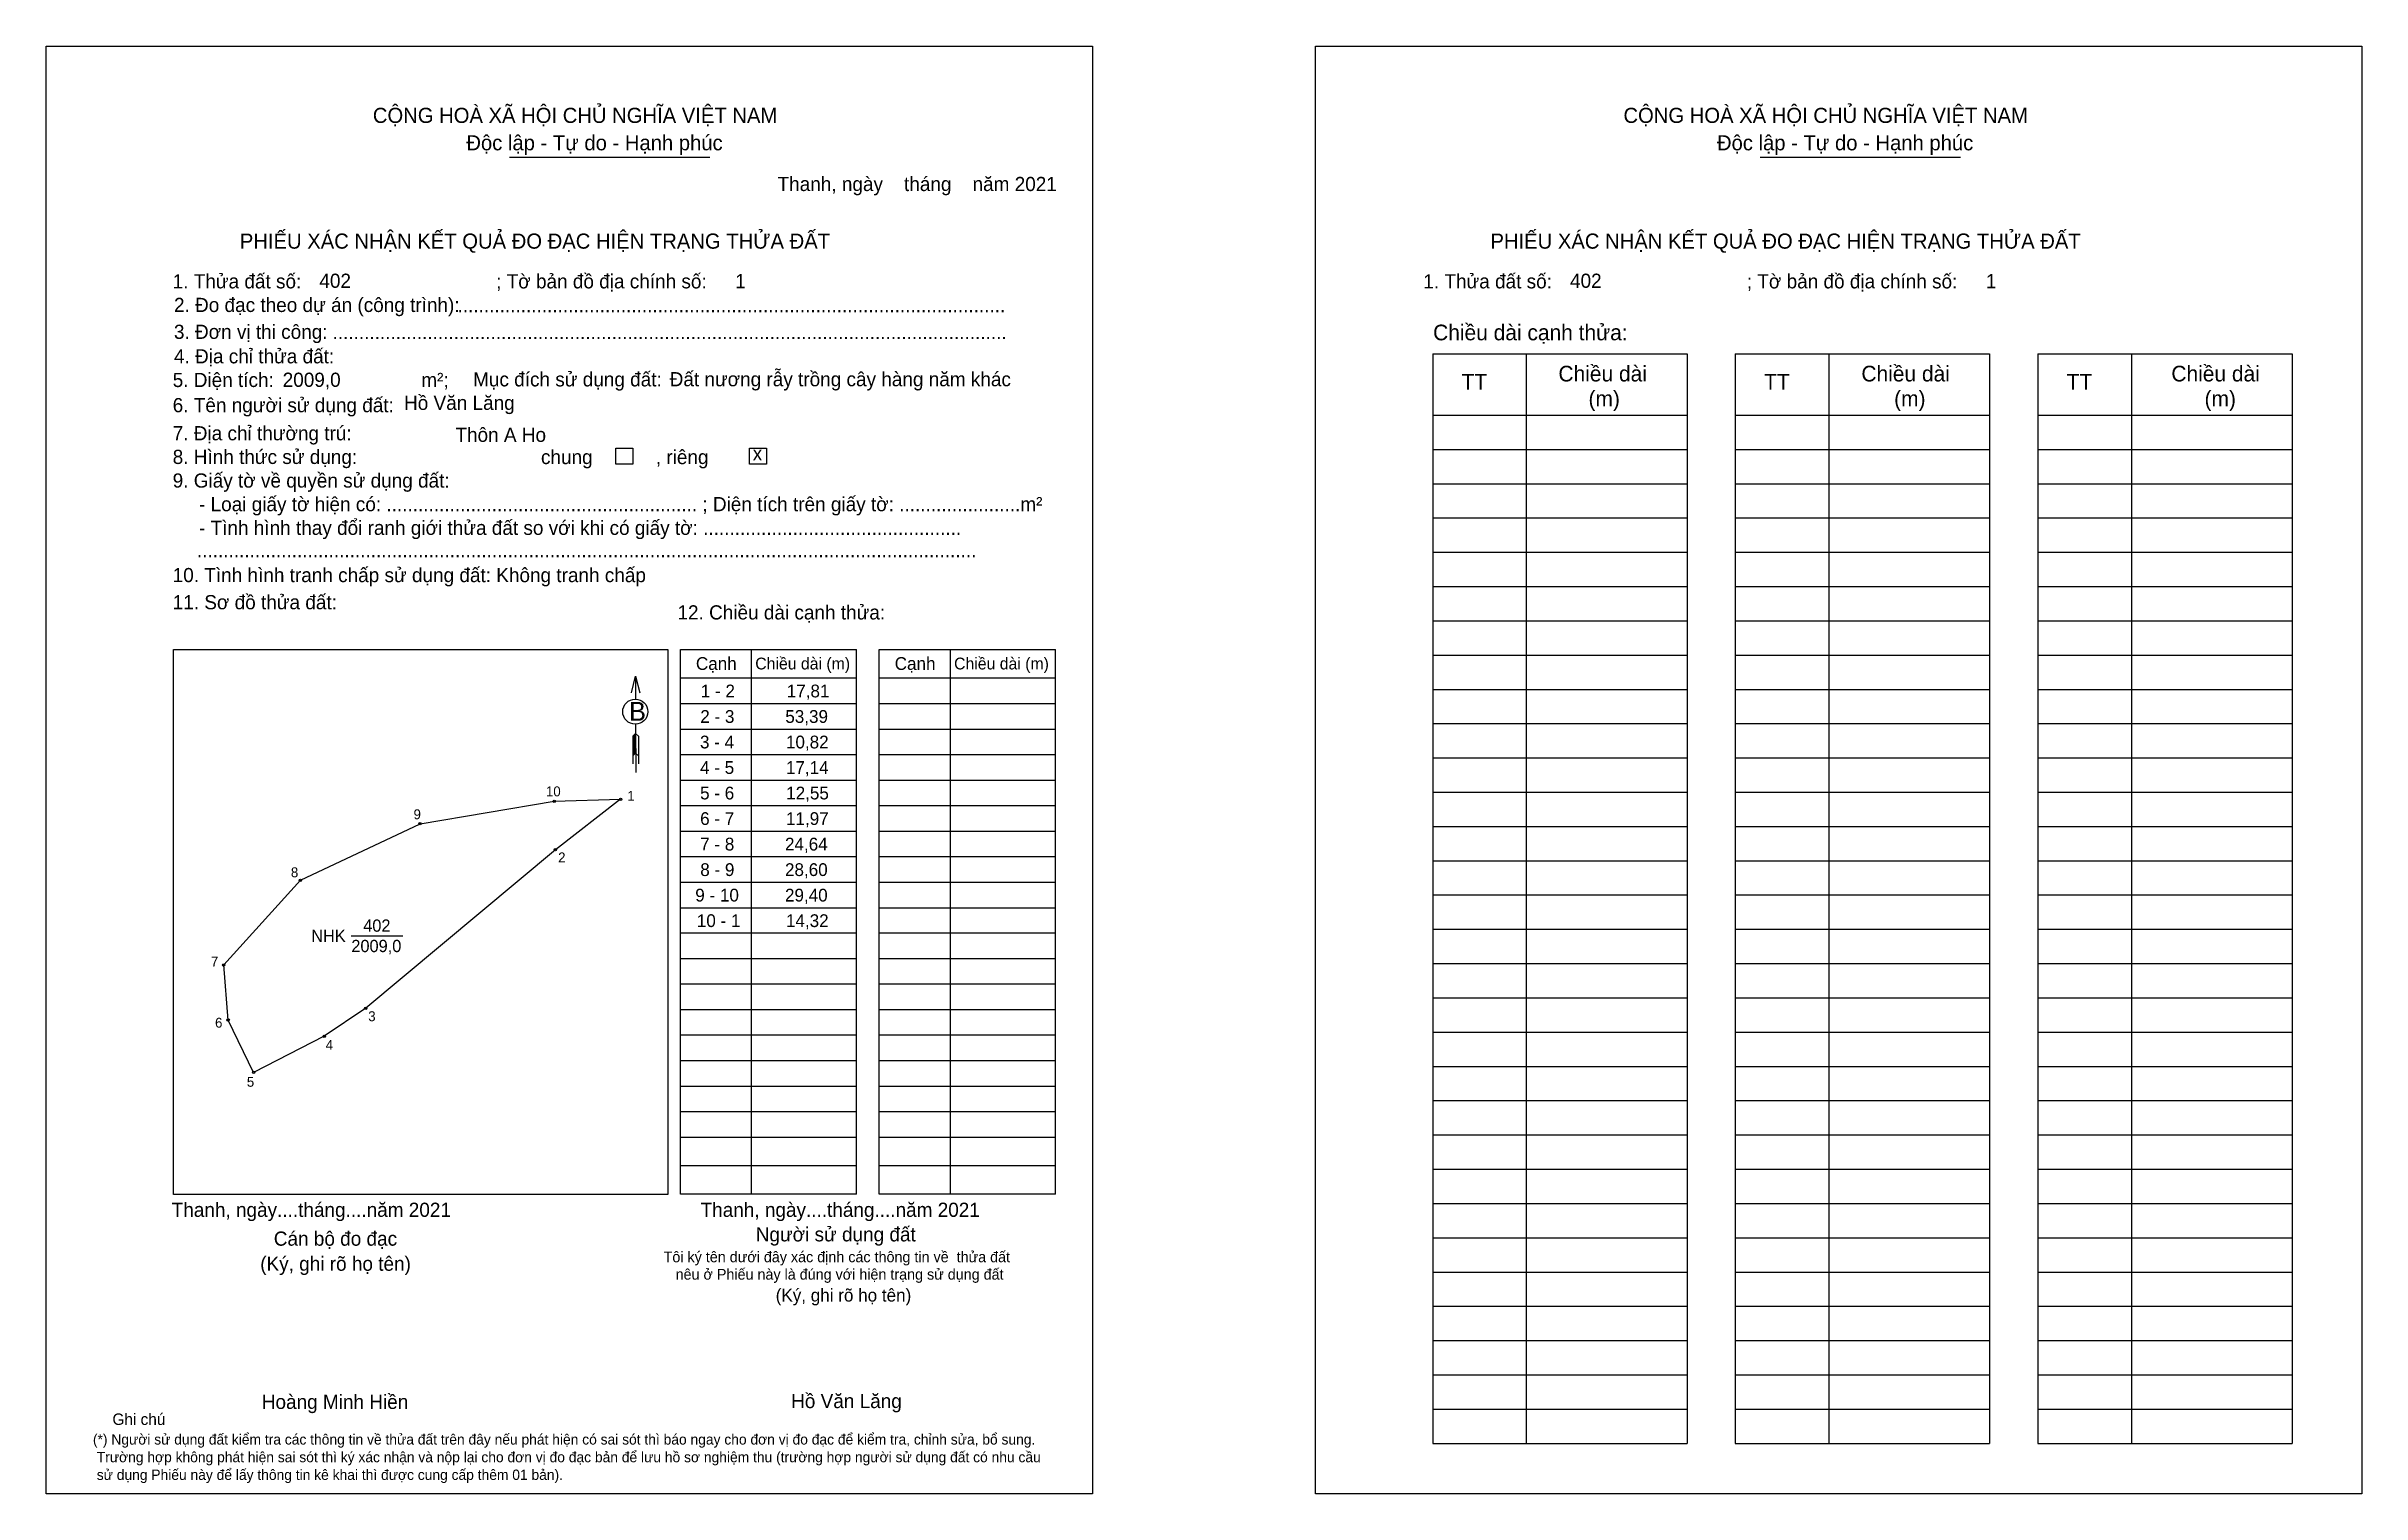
# Model space of a CAD drawing. Extents: x 545356 to 545856, y 1823800 to 1824113.
import ezdxf

# ---------------------------------------------------------------- set-up
doc = ezdxf.new("R2010")
doc.units = 0
for name, color, linetype in [('CanhThua', 7, 'Continuous'), ('kqddKhungInTrang1', 7, 'Continuous'), ('kqddKhungInTrang2', 7, 'Continuous'), ('kqddNoiDung', 7, 'Continuous'), ('kqddTemplate', 7, 'Continuous'), ('MocDinhThua', 7, 'Continuous'), ('NhanDiaChinhThua', 7, 'Continuous'), ('SoHieuDinhThua', 7, 'Continuous')]:
    doc.layers.add(name, color=color, linetype=linetype)

msp = doc.modelspace()

# ---------------------------------------------------------------- linework, layer by layer
at = {"layer": 'CanhThua'}
for p, q in [((545436.49, 1823944.65), (545465.48, 1823949.51)), ((545465.48, 1823949.51), (545479.8, 1823949.95)), ((545479.8, 1823949.95), (545465.73, 1823939.04)), ((545410.63, 1823932.44), (545436.49, 1823944.65)), ((545465.73, 1823939.04), (545424.76, 1823904.79)), ((545394.09, 1823914.17), (545410.63, 1823932.44)), ((545395.03, 1823902.24), (545394.09, 1823914.17)), ((545424.76, 1823904.79), (545415.79, 1823898.76)), ((545400.53, 1823890.96), (545395.03, 1823902.24)), ((545415.79, 1823898.76), (545400.53, 1823890.96))]:
    msp.add_line(p, q, dxfattribs=at)
at = {"layer": 'kqddKhungInTrang1'}
msp.add_lwpolyline([(545355.75, 1824112.54), (545581.73, 1824112.54), (545581.73, 1823799.97), (545355.75, 1823799.97)], close=True, dxfattribs=at)
at = {"layer": 'kqddKhungInTrang2'}
msp.add_lwpolyline([(545629.94, 1824112.54), (545855.93, 1824112.54), (545855.93, 1823799.97), (545629.94, 1823799.97)], close=True, dxfattribs=at)
at = {"layer": 'kqddTemplate'}
for p, q in [((545455.84, 1824088.62), (545499.12, 1824088.62)), ((545726.01, 1824088.62), (545769.29, 1824088.62)), ((545655.24, 1824046.13), (545710.19, 1824046.13)), ((545655.24, 1824046.13), (545655.24, 1823810.82)), ((545675.46, 1824046.13), (545675.46, 1823810.82)), ((545710.19, 1824046.13), (545710.19, 1823810.82)), ((545720.6, 1824046.13), (545720.6, 1823810.82)), ((545720.6, 1824046.13), (545775.55, 1824046.13)), ((545740.82, 1824046.13), (545740.82, 1823810.82)), ((545775.55, 1824046.13), (545775.55, 1823810.82)), ((545785.96, 1824046.13), (545785.96, 1823810.82)), ((545785.96, 1824046.13), (545840.91, 1824046.13)), ((545806.18, 1824046.13), (545806.18, 1823810.82)), ((545840.91, 1824046.13), (545840.91, 1823810.82)), ((545655.24, 1824032.89), (545710.19, 1824032.89)), ((545720.6, 1824032.89), (545775.55, 1824032.89)), ((545785.96, 1824032.89), (545840.91, 1824032.89)), ((545655.24, 1824025.49), (545710.19, 1824025.49)), ((545720.6, 1824025.49), (545775.55, 1824025.49)), ((545785.96, 1824025.48), (545840.91, 1824025.48)), ((545655.24, 1824018.08), (545710.19, 1824018.08)), ((545720.6, 1824018.08), (545775.55, 1824018.08)), ((545785.96, 1824018.08), (545840.91, 1824018.08)), ((545655.24, 1824010.68), (545710.19, 1824010.68)), ((545720.6, 1824010.68), (545775.55, 1824010.68)), ((545785.96, 1824010.68), (545840.91, 1824010.68)), ((545655.24, 1824003.28), (545710.19, 1824003.28)), ((545720.6, 1824003.28), (545775.55, 1824003.28)), ((545785.96, 1824003.28), (545840.91, 1824003.28)), ((545655.24, 1823995.88), (545710.19, 1823995.88)), ((545720.6, 1823995.88), (545775.55, 1823995.88)), ((545785.96, 1823995.88), (545840.91, 1823995.88)), ((545655.24, 1823988.48), (545710.19, 1823988.48)), ((545720.6, 1823988.47), (545775.55, 1823988.47)), ((545785.96, 1823988.47), (545840.91, 1823988.47)), ((545492.73, 1823982.28), (545530.8, 1823982.28)), ((545492.73, 1823864.66), (545492.73, 1823982.28)), ((545508.04, 1823982.28), (545508.04, 1823864.66)), ((545530.8, 1823864.66), (545530.8, 1823982.28)), ((545535.68, 1823982.28), (545573.75, 1823982.28)), ((545535.68, 1823864.66), (545535.68, 1823982.28)), ((545550.99, 1823982.28), (545550.99, 1823864.66)), ((545573.75, 1823864.66), (545573.75, 1823982.28)), ((545655.24, 1823981.07), (545710.19, 1823981.07)), ((545720.6, 1823981.07), (545775.55, 1823981.07)), ((545785.96, 1823981.07), (545840.91, 1823981.07)), ((545483.03, 1823976.5), (545483.04, 1823971.57)), ((545492.73, 1823976.13), (545530.8, 1823976.13)), ((545535.68, 1823976.13), (545573.75, 1823976.13)), ((545655.24, 1823973.67), (545710.19, 1823973.67)), ((545720.6, 1823973.67), (545775.55, 1823973.67)), ((545785.96, 1823973.67), (545840.91, 1823973.67)), ((545492.73, 1823970.61), (545530.8, 1823970.61)), ((545535.68, 1823970.61), (545573.75, 1823970.61)), ((545483.05, 1823964.15), (545482.42, 1823963.54)), ((545483.06, 1823963.87), (545482.42, 1823963.26)), ((545483.06, 1823963.58), (545482.42, 1823962.98)), ((545482.42, 1823963.54), (545482.42, 1823957.59)), ((545483.06, 1823963.3), (545482.42, 1823962.7)), ((545483.06, 1823963.02), (545482.42, 1823962.42)), ((545483.06, 1823962.74), (545482.42, 1823962.13)), ((545483.06, 1823962.46), (545482.42, 1823961.85)), ((545483.05, 1823966.14), (545483.07, 1823955.75)), ((545483.05, 1823964.15), (545483.7, 1823963.54)), ((545483.7, 1823963.54), (545483.7, 1823957.59)), ((545492.73, 1823965.1), (545530.8, 1823965.1)), ((545535.68, 1823965.1), (545573.75, 1823965.1)), ((545655.24, 1823966.27), (545710.19, 1823966.27)), ((545720.6, 1823966.27), (545775.55, 1823966.27)), ((545785.96, 1823966.27), (545840.91, 1823966.27)), ((545483.06, 1823962.18), (545482.42, 1823961.57)), ((545483.06, 1823961.9), (545482.42, 1823961.29)), ((545483.06, 1823961.61), (545482.42, 1823961.01)), ((545483.06, 1823961.33), (545482.42, 1823960.72)), ((545483.06, 1823961.05), (545482.42, 1823960.44)), ((545483.06, 1823960.77), (545482.42, 1823960.16)), ((545483.06, 1823960.49), (545482.42, 1823959.88)), ((545483.06, 1823960.21), (545482.42, 1823959.59)), ((545483.06, 1823959.92), (545482.42, 1823959.31)), ((545483.06, 1823959.92), (545483.7, 1823959.31)), ((545492.73, 1823959.59), (545530.8, 1823959.59)), ((545535.68, 1823959.59), (545573.75, 1823959.59)), ((545655.24, 1823958.87), (545710.19, 1823958.87)), ((545720.6, 1823958.87), (545775.55, 1823958.87)), ((545785.96, 1823958.87), (545840.91, 1823958.87)), ((545492.73, 1823954.08), (545530.8, 1823954.08)), ((545535.68, 1823954.08), (545573.75, 1823954.08)), ((545492.73, 1823948.57), (545530.8, 1823948.57)), ((545535.68, 1823948.57), (545573.75, 1823948.57)), ((545655.24, 1823951.46), (545710.19, 1823951.46)), ((545720.6, 1823951.46), (545775.55, 1823951.46)), ((545785.96, 1823951.46), (545840.91, 1823951.46)), ((545492.73, 1823943.05), (545530.8, 1823943.05)), ((545535.68, 1823943.05), (545573.75, 1823943.05)), ((545655.24, 1823944.06), (545710.19, 1823944.06)), ((545720.6, 1823944.06), (545775.55, 1823944.06)), ((545785.96, 1823944.06), (545840.91, 1823944.06)), ((545492.73, 1823937.54), (545530.8, 1823937.54)), ((545535.68, 1823937.54), (545573.75, 1823937.54)), ((545655.24, 1823936.66), (545710.19, 1823936.66)), ((545720.6, 1823936.66), (545775.55, 1823936.66)), ((545785.96, 1823936.66), (545840.91, 1823936.66)), ((545492.73, 1823932.03), (545530.8, 1823932.03)), ((545535.68, 1823932.03), (545573.75, 1823932.03)), ((545655.24, 1823929.26), (545710.19, 1823929.26)), ((545720.6, 1823929.26), (545775.55, 1823929.26)), ((545785.96, 1823929.26), (545840.91, 1823929.26)), ((545492.73, 1823926.52), (545530.8, 1823926.52)), ((545535.68, 1823926.52), (545573.75, 1823926.52)), ((545530.8, 1823921.01), (545492.73, 1823921.01)), ((545573.75, 1823921.01), (545535.68, 1823921.01)), ((545655.24, 1823921.86), (545710.19, 1823921.86)), ((545720.6, 1823921.86), (545775.55, 1823921.86)), ((545785.96, 1823921.86), (545840.91, 1823921.86)), ((545530.8, 1823915.49), (545492.73, 1823915.49)), ((545573.75, 1823915.49), (545535.68, 1823915.49)), ((545655.24, 1823914.45), (545710.19, 1823914.45)), ((545720.6, 1823914.45), (545775.55, 1823914.45)), ((545785.96, 1823914.45), (545840.91, 1823914.45)), ((545530.8, 1823909.98), (545492.73, 1823909.98)), ((545573.75, 1823909.98), (545535.68, 1823909.98)), ((545530.8, 1823904.47), (545492.73, 1823904.47)), ((545573.75, 1823904.47), (545535.68, 1823904.47)), ((545655.24, 1823907.05), (545710.19, 1823907.05)), ((545720.6, 1823907.05), (545775.55, 1823907.05)), ((545785.96, 1823907.05), (545840.91, 1823907.05)), ((545530.8, 1823898.96), (545492.73, 1823898.96)), ((545573.75, 1823898.96), (545535.68, 1823898.96)), ((545655.24, 1823899.65), (545710.19, 1823899.65)), ((545720.6, 1823899.65), (545775.55, 1823899.65)), ((545785.96, 1823899.65), (545840.91, 1823899.65)), ((545530.8, 1823893.44), (545492.73, 1823893.44)), ((545573.75, 1823893.44), (545535.68, 1823893.44)), ((545530.8, 1823887.93), (545492.73, 1823887.93)), ((545573.75, 1823887.93), (545535.68, 1823887.93)), ((545655.24, 1823892.25), (545710.19, 1823892.25)), ((545720.6, 1823892.25), (545775.55, 1823892.25)), ((545785.96, 1823892.25), (545840.91, 1823892.25)), ((545530.8, 1823882.42), (545492.73, 1823882.42)), ((545573.75, 1823882.42), (545535.68, 1823882.42)), ((545655.24, 1823884.85), (545710.19, 1823884.85)), ((545720.6, 1823884.85), (545775.55, 1823884.85)), ((545785.96, 1823884.85), (545840.91, 1823884.85)), ((545655.24, 1823877.44), (545710.19, 1823877.44)), ((545720.6, 1823877.44), (545775.55, 1823877.44)), ((545785.96, 1823877.44), (545840.91, 1823877.44)), ((545530.8, 1823876.91), (545492.73, 1823876.91)), ((545573.75, 1823876.91), (545535.68, 1823876.91)), ((545530.8, 1823870.78), (545492.73, 1823870.78)), ((545573.75, 1823870.78), (545535.68, 1823870.78)), ((545655.24, 1823870.04), (545710.19, 1823870.04)), ((545720.6, 1823870.04), (545775.55, 1823870.04)), ((545785.96, 1823870.04), (545840.91, 1823870.04)), ((545530.8, 1823864.66), (545492.73, 1823864.66)), ((545573.75, 1823864.66), (545535.68, 1823864.66)), ((545655.24, 1823862.64), (545710.19, 1823862.64)), ((545720.6, 1823862.64), (545775.55, 1823862.64)), ((545785.96, 1823862.64), (545840.91, 1823862.64)), ((545655.24, 1823855.24), (545710.19, 1823855.24)), ((545720.6, 1823855.24), (545775.55, 1823855.24)), ((545785.96, 1823855.24), (545840.91, 1823855.24)), ((545655.24, 1823847.84), (545710.19, 1823847.84)), ((545720.6, 1823847.83), (545775.55, 1823847.83)), ((545785.96, 1823847.83), (545840.91, 1823847.83)), ((545655.24, 1823840.43), (545710.19, 1823840.43)), ((545720.6, 1823840.43), (545775.55, 1823840.43)), ((545785.96, 1823840.43), (545840.91, 1823840.43)), ((545655.24, 1823833.03), (545710.19, 1823833.03)), ((545720.6, 1823833.03), (545775.55, 1823833.03)), ((545785.96, 1823833.03), (545840.91, 1823833.03)), ((545655.24, 1823825.63), (545710.19, 1823825.63)), ((545720.6, 1823825.63), (545775.55, 1823825.63)), ((545785.96, 1823825.63), (545840.91, 1823825.63)), ((545655.24, 1823818.23), (545710.19, 1823818.23)), ((545720.6, 1823818.23), (545775.55, 1823818.23)), ((545785.96, 1823818.23), (545840.91, 1823818.23)), ((545655.24, 1823810.82), (545710.19, 1823810.82)), ((545720.6, 1823810.82), (545775.55, 1823810.82)), ((545785.96, 1823810.82), (545840.91, 1823810.82))]:
    msp.add_line(p, q, dxfattribs=at)
for points in [[(545478.75, 1824025.73), (545482.43, 1824025.73), (545482.43, 1824022.3), (545478.75, 1824022.3)], [(545507.67, 1824025.73), (545511.35, 1824025.73), (545511.35, 1824022.3), (545507.67, 1824022.3)], [(545383.24, 1823982.28), (545490.02, 1823982.28), (545490.02, 1823864.56), (545383.24, 1823864.56)]]:
    msp.add_lwpolyline(points, close=True, dxfattribs=at)
msp.add_lwpolyline([(545482.15, 1823972.93), (545483.03, 1823976.5), (545483.93, 1823972.93)], dxfattribs=at)
msp.add_circle((545482.98, 1823968.85), 2.71, dxfattribs=at)
at = {"layer": 'MocDinhThua'}
for centre in [(545465.48, 1823949.51), (545479.8, 1823949.95), (545436.49, 1823944.65), (545465.73, 1823939.04), (545410.63, 1823932.44), (545394.09, 1823914.17), (545395.03, 1823902.24), (545424.76, 1823904.79), (545415.79, 1823898.76), (545400.53, 1823890.96)]:
    msp.add_circle(centre, 0.257, dxfattribs=at)
at = {"layer": 'NhanDiaChinhThua'}
msp.add_line((545421.64, 1823920.45), (545432.75, 1823920.45), dxfattribs=at)

# ---------------------------------------------------------------- texts
at = {"layer": 'kqddNoiDung'}
for s, height, p in [('Thanh, ngày    tháng    năm 2021  ', 3.0623, (545513.72, 1824081.28)), ('402', 3.062, (545414.74, 1824060.38)), ('1', 3.06, (545504.55, 1824060.29)), ('402', 3.062, (545684.91, 1824060.38)), ('1', 3.06, (545774.72, 1824060.29)), ('........................................................................................................', 3.06231, (545444.58, 1824055.1)), ('................................................................................................................................', 3.06231, (545417.58, 1824049.3)), ('Đất nương rẫy trồng cây hàng năm khác', 3.0623, (545490.41, 1824039.12)), ('2009,0', 3.062, (545406.81, 1824039)), ('Hồ Văn Lăng', 3.0623, (545433.03, 1824034.02)), ('Thôn A Ho', 3.062, (545444.13, 1824027.12)), ('x', 3.06, (545508.35, 1824023.1)), ('1 - 2', 2.756, (545497.13, 1823971.94)), ('17,81', 2.756, (545515.7, 1823971.94)), ('2 - 3', 2.756, (545497.02, 1823966.43)), ('53,39', 2.756, (545515.39, 1823966.43)), ('3 - 4', 2.756, (545496.96, 1823960.92)), ('10,82', 2.756, (545515.53, 1823960.92)), ('4 - 5', 2.756, (545496.97, 1823955.41)), ('17,14', 2.756, (545515.52, 1823955.41)), ('5 - 6', 2.756, (545496.98, 1823949.9)), ('12,55', 2.756, (545515.58, 1823949.9)), ('6 - 7', 2.756, (545496.99, 1823944.38)), ('11,97', 2.756, (545515.54, 1823944.38)), ('7 - 8', 2.756, (545497, 1823938.87)), ('24,64', 2.756, (545515.32, 1823938.87)), ('8 - 9', 2.756, (545497.02, 1823933.36)), ('28,60', 2.756, (545515.32, 1823933.36)), ('9 - 10', 2.756, (545495.94, 1823927.85)), ('29,40', 2.756, (545515.32, 1823927.85)), ('10 - 1', 2.756, (545496.28, 1823922.34)), ('14,32', 2.756, (545515.53, 1823922.34)), ('Thanh, ngày....tháng....năm 2021', 3.0623, (545382.83, 1823859.75)), ('Thanh, ngày....tháng....năm 2021', 3.0623, (545497.09, 1823859.75)), ('Hồ Văn Lăng', 3.0623, (545516.65, 1823818.45))]:
    msp.add_text(s, height=height, dxfattribs=at).set_placement(p)
at = {"layer": 'kqddTemplate'}
for s, height, p in [('CỘNG HOÀ XÃ HỘI CHỦ NGHĨA VIỆT NAM', 3.2665, (545426.29, 1824095.99)), ('CỘNG HOÀ XÃ HỘI CHỦ NGHĨA VIỆT NAM', 3.2665, (545696.45, 1824095.99)), ('Độc lập - Tự do - Hạnh phúc', 3.2665, (545446.49, 1824090.08)), ('Độc lập - Tự do - Hạnh phúc', 3.2665, (545716.65, 1824090.08)), ('PHIẾU XÁC NHẬN KẾT QUẢ ĐO ĐẠC HIỆN TRẠNG THỬA ĐẤT', 3.2665, (545397.55, 1824068.84)), ('PHIẾU XÁC NHẬN KẾT QUẢ ĐO ĐẠC HIỆN TRẠNG THỬA ĐẤT', 3.2665, (545667.72, 1824068.84)), ('1. Thửa đất số:                                     ; Tờ bản đồ địa chính số:', 3.0623, (545383.05, 1824060.26)), ('1. Thửa đất số:                                     ; Tờ bản đồ địa chính số:', 3.0623, (545653.22, 1824060.26)), ('2. Đo đạc theo dự án (công trình): ', 3.0623, (545383.33, 1824055.16)), ('3. Đơn vị thi công: ', 3.0623, (545383.32, 1824049.36)), ('Chiều dài cạnh thửa:', 3.3838, (545655.33, 1824049.05)), ('4. Địa chỉ thửa đất:', 3.0623, (545383.33, 1824044.07)), ('Mục đích sử dụng đất:', 3.0623, (545447.95, 1824039.09)), ('Chiều dài', 3.384, (545682.4, 1824040.16)), ('Chiều dài', 3.384, (545747.85, 1824040.16)), ('Chiều dài', 3.384, (545814.81, 1824040.16)), ('5. Diện tích:                            m²; ', 3.0623, (545383.05, 1824038.96)), ('TT', 3.384, (545661.48, 1824038.41)), ('(m)', 3.384, (545688.9, 1824034.77)), ('TT', 3.384, (545726.84, 1824038.41)), ('(m)', 3.384, (545754.92, 1824034.77)), ('TT', 3.384, (545792.2, 1824038.41)), ('(m)', 3.384, (545821.98, 1824034.77)), ('6. Tên người sử dụng đất:', 3.0623, (545383.05, 1824033.52)), ('7. Địa chỉ thường trú:', 3.0623, (545383.05, 1824027.45)), ('8. Hình thức sử dụng:', 3.0623, (545383.05, 1824022.34)), ('chung            , riêng', 3.0623, (545462.61, 1824022.31)), ('9. Giấy tờ về quyền sử dụng đất:', 3.0623, (545383.05, 1824017.24)), ('     - Loại giấy tờ hiện có: ........................................................... ; Diện tích trên giấy tờ: .......................m²', 3.06231, (545383.05, 1824012.14)), ('     - Tình hình thay đổi ranh giới thửa đất so với khi có giấy tờ: .................................................', 3.06231, (545383.05, 1824007.03)), ('....................................................................................................................................................', 3.06231, (545388.29, 1824002.19)), ('10. Tình hình tranh chấp sử dụng đất: Không tranh chấp', 3.0623, (545383.05, 1823996.82)), ('11. Sơ đồ thửa đất:', 3.0623, (545383.05, 1823990.96)), ('12. Chiều dài cạnh thửa:', 3.0623, (545492.09, 1823988.76)), ('Cạnh', 2.756, (545496.08, 1823977.87)), ('Chiều dài (m)', 2.5519, (545508.9, 1823977.97)), ('Cạnh', 2.756, (545539.02, 1823977.87)), ('Chiều dài (m)', 2.5519, (545551.85, 1823977.97)), ('B', 4.08, (545481.64, 1823966.88)), ('Người sử dụng đất', 3.0623, (545509, 1823854.45)), ('Cán bộ đo đạc', 3.0623, (545404.89, 1823853.52)), ('Tôi ký tên dưới đây xác định các thông tin về  thửa đất ', 2.3151, (545489.1, 1823849.95)), ('(Ký, ghi rõ họ tên)', 3.0623, (545401.96, 1823848.11)), ('nêu ở Phiếu này là đúng với hiện trạng sử dụng đất', 2.3151, (545491.69, 1823846.19)), ('(Ký, ghi rõ họ tên)', 2.7561, (545513.31, 1823841.46)), ('Ghi chú', 2.48, (545370.04, 1823814.81)), ('Hoàng Minh Hiền', 3.0623, (545402.3, 1823818.27)), ('(*) Người sử dụng đất kiểm tra các thông tin về thửa đất trên đây nếu phát hiện có sai sót thì báo ngay cho đơn vị đo đạc để kiểm tra, chỉnh sửa, bổ sung.', 2.23242, (545365.82, 1823810.58)), (' Trường hợp không phát hiện sai sót thì ký xác nhận và nộp lại cho đơn vị đo đạc bản để lưu hồ sơ nghiệm thu (trường hợp người sử dụng đất có nhu cầu', 2.23242, (545365.82, 1823806.76)), (' sử dụng Phiếu này để lấy thông tin kê khai thì được cung cấp thêm 01 bản).', 2.2324, (545365.82, 1823802.94))]:
    msp.add_text(s, height=height, dxfattribs=at).set_placement(p)
at = {"layer": 'NhanDiaChinhThua'}
for s, p in [('402', (545424.21, 1823921.33)), ('NHK', (545412.97, 1823919.13)), ('2009,0', (545421.64, 1823916.93))]:
    msp.add_text(s, height=2.642, dxfattribs=at).set_placement(p)
at = {"layer": 'SoHieuDinhThua'}
for s, height, p in [('10', 2.143, (545463.68, 1823950.57)), ('9', 2.14, (545435.08, 1823945.62)), ('1', 2.14, (545481.26, 1823949.6)), ('2', 2.14, (545466.32, 1823936.3)), ('8', 2.14, (545408.59, 1823933.09)), ('7', 2.14, (545391.3, 1823913.79)), ('6', 2.14, (545392.2, 1823900.61)), ('3', 2.14, (545425.29, 1823902.01)), ('4', 2.14, (545416.12, 1823895.84)), ('5', 2.14, (545399.07, 1823887.85))]:
    msp.add_text(s, height=height, dxfattribs=at).set_placement(p)

doc.saveas('drawing.dxf')
